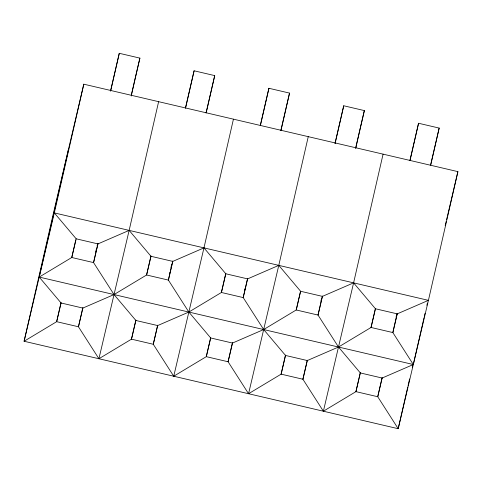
<?xml version="1.0" encoding="UTF-8"?>
<svg xmlns="http://www.w3.org/2000/svg" width="482" height="482" viewBox="0 0 482 482"><rect width="100%" height="100%" fill="white"/><g stroke="black" fill="none" stroke-linecap="round" stroke-linejoin="round"><path stroke-width="0.72" d="M68.691 148.36L39.211 277.078L61.063 302.985L82.862 308.076L114.029 294.562L146.588 274.993L168.387 280.09L188.848 312.053L210.7 337.966L232.499 343.057L263.672 329.543L296.231 309.974L318.03 315.071L338.491 347.034L360.337 372.941L382.136 378.039L413.309 364.525L422.184 325.766M83.802 84.181L54.321 212.899L24.1 341.25L398.198 428.703L428.42 300.352L457.9 171.634L83.802 84.181L53.58 212.538L24.1 341.25L56.659 321.681L78.458 326.778L98.918 358.741L131.478 339.171L153.276 344.269L173.737 376.231L206.296 356.662L228.094 361.759L248.561 393.722L281.12 374.153L302.913 379.244L323.38 411.212L355.939 391.643L377.737 396.734L398.198 428.703L407.748 387.016M61.027 302.606L56.659 321.681L61.063 302.985M75.801 239.897L71.77 257.502L39.211 277.078L413.309 364.525L392.848 332.562L371.05 327.465L338.491 347.034L307.317 360.548L285.519 355.451L263.672 329.543L243.205 297.581L221.407 292.484L188.848 312.053L157.68 325.567L135.882 320.476L114.029 294.562L93.568 262.6L71.77 257.502L76.174 238.807L54.321 212.899L428.42 300.352L397.246 313.86L375.454 308.769L353.601 282.862L383.082 154.144M110.607 90.652L119.277 53.297L139.894 58.117L131.218 96.002M110.601 91.182L119.277 53.297M131.393 94.743L135.562 76.536M82.826 307.703L78.458 326.778L82.862 308.076M95.797 251.592L96.466 248.652M97.141 245.718L97.478 244.254M97.936 243.524L93.568 262.6L97.973 243.904L129.14 230.39L158.62 101.672M135.846 320.096L131.478 339.171L135.882 320.476M150.956 255.918L146.588 274.993L150.993 256.297L129.14 230.39L98.918 358.741M185.425 108.143L194.095 70.788L214.719 75.608L206.206 112.764M185.588 107.944L194.095 70.788M206.049 112.963L214.719 75.608M157.644 325.193L153.276 344.269L157.68 325.567M169.441 274.216L169.778 272.746M170.953 267.612L171.622 264.678M172.755 261.015L168.387 280.09L172.791 261.395L203.964 247.881L233.439 119.162M210.664 337.587L206.296 356.662L210.7 337.966M225.781 273.408L221.407 292.484L225.811 273.788L203.964 247.881L173.737 376.231M260.25 125.633L268.914 88.278L289.537 93.098L281.024 130.254M260.407 125.434L268.914 88.278M280.867 130.453L289.537 93.098M232.463 342.684L228.094 361.759L232.499 343.057M244.597 290.236L244.934 288.772M247.573 278.506L243.205 297.581L247.609 278.885L278.783 265.371L308.263 136.653M285.489 355.077L281.12 374.153L285.519 355.451M300.431 291.634L296.231 309.974L300.629 291.279L278.783 265.371L248.561 393.722M335.068 143.124L343.738 105.769L364.356 110.589L355.68 148.468M335.062 143.648L343.738 105.769M355.686 147.944L360.193 128.272M307.287 360.174L302.913 379.244L307.317 360.548M320.928 301.123L321.434 298.924M322.398 295.996L318.03 315.071L322.428 296.376L353.601 282.862L323.38 411.212M360.307 372.568L355.939 391.643L360.337 372.941M375.418 308.39L371.05 327.465L375.454 308.769M409.887 160.614L418.557 123.259L439.174 128.079L430.667 165.23M410.043 160.41L418.557 123.259M430.673 164.705L439.174 128.079M382.106 377.665L377.737 396.734L382.136 378.039M396.084 317.15L396.758 314.216M397.216 313.487L392.848 332.562L397.246 313.86M408.079 385.552L409.586 378.973M412.267 367.272L412.935 364.344M422.521 324.302L424.027 317.722M424.365 316.258L425.034 313.33M426.877 305.287L427.377 303.094M135.731 75.807L139.894 58.117M360.355 127.567L364.356 110.589M445.193 225.6L446.224 221.226M446.567 219.768L447.254 216.852M447.597 215.394L457.9 171.634M76.174 238.807L97.973 243.904M150.993 256.297L172.791 261.395M225.811 273.788L247.609 278.885M300.629 291.279L322.428 296.376"/></g></svg>
